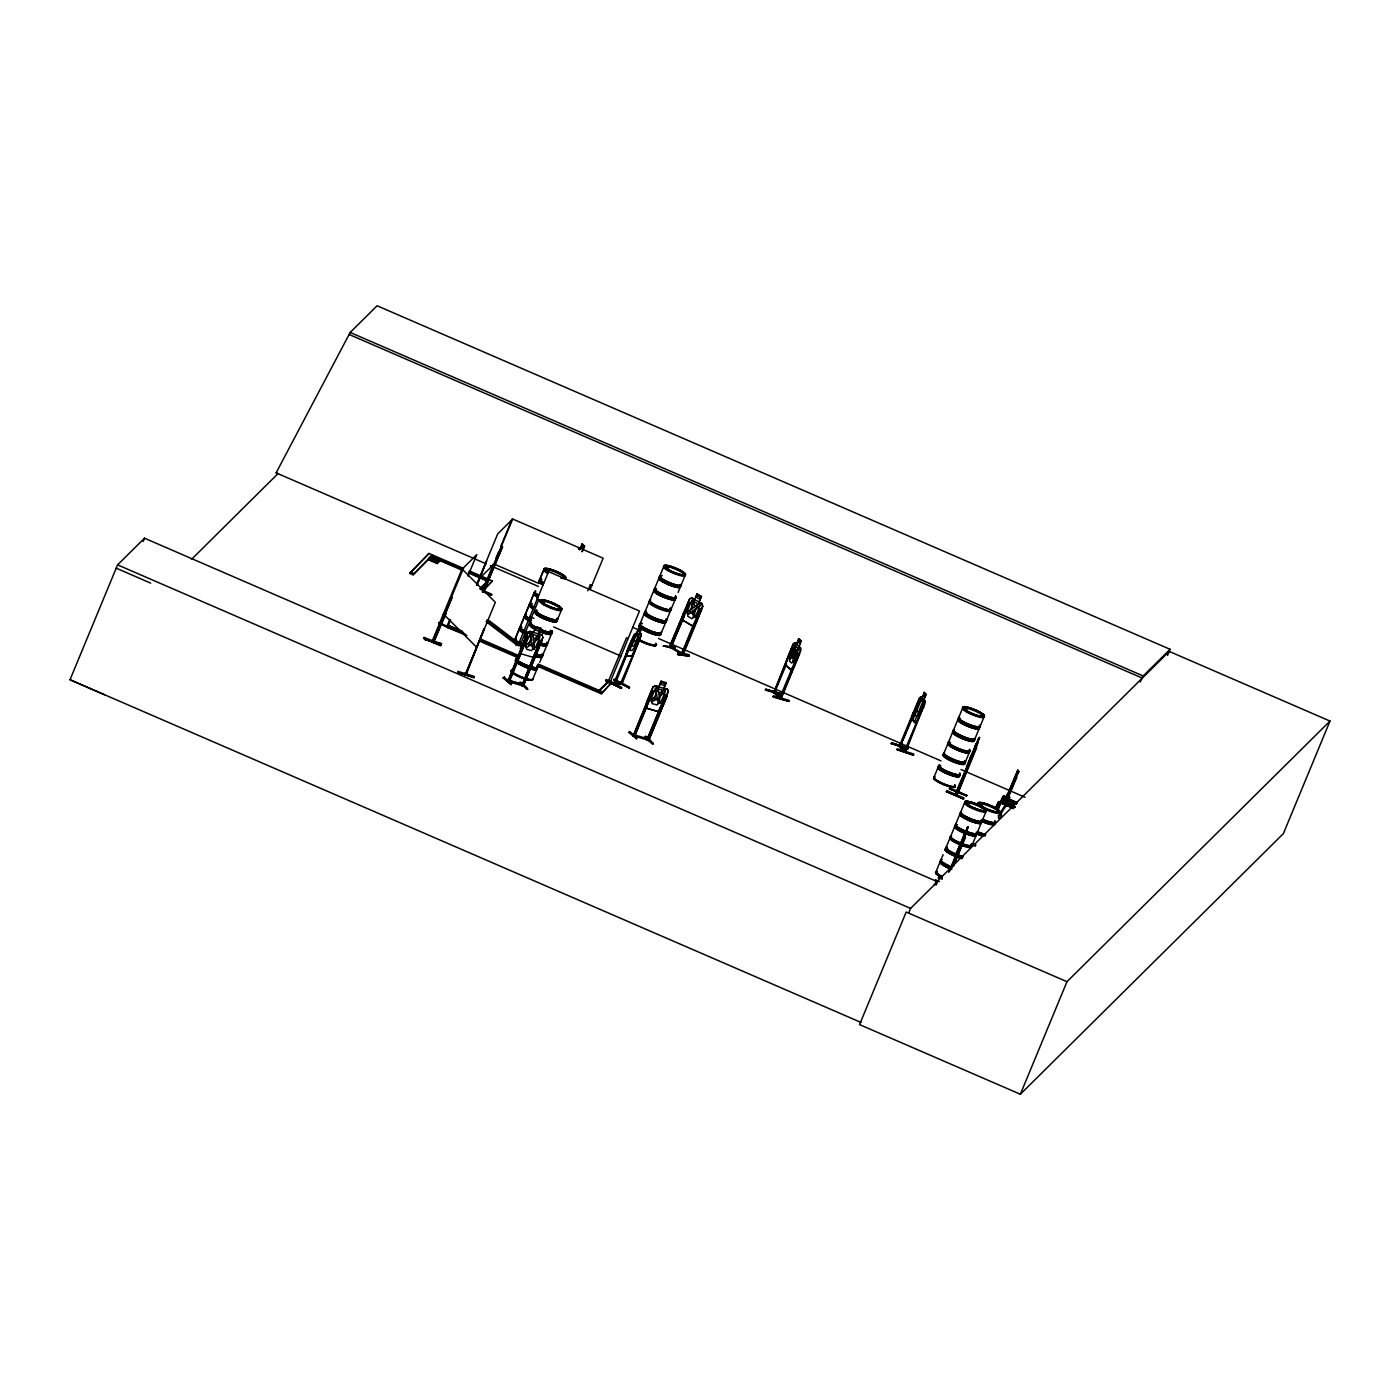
<?xml version="1.0" encoding="UTF-8"?>
<svg xmlns="http://www.w3.org/2000/svg" width="1400" height="1400" viewBox="0 0 1400 1400"><rect width="100%" height="100%" fill="white"/><g stroke="black" fill="none" stroke-linecap="round" stroke-linejoin="round"><path stroke-width="1.5" d="M519.925 682.57L519.715 682.762C526.26 683.812 532.63 696.92 520.188 681.87M527.31 688.345L527.695 689.29M645.435 737.065C645.925 732.655 662.322 754.933 645.173 737.117L645.558 736.173M646.065 737.275L645.173 737.117M652.767 742.7L653.17 743.785L645.383 736.907M923.667 699.773L925.085 701.155L924.928 703.798L915.845 723.52L911.365 718.883L913.08 712.775M1002.855 797.475L1004.167 795.778L1002.137 800.695M1003.45 797.528L1003.363 796.04L1001.735 801.133M1005.515 798.42L1007.3 794.447L1006.46 795.532M1018.762 771.505L1007.37 798.665L1008.403 797.597M678.16 654.692L689.115 655.988L688.73 654.657L677.793 653.363L678.142 654.745L689.115 655.988M521.483 647.657A11.602 2.275 22.5 0 0 521.22 649.442A11.62 2.275 22.5 0 1 521.465 647.657L520.8 653.747L521.22 647.657L527.38 632.782L530.093 631.435L542.045 634.883L542.938 637.403L523.39 686.105M646.24 708.102L646.678 702.012L652.837 687.137L655.48 685.702L658.892 686.753L661.115 681.153L666.347 682.727L663.968 688.205L667.503 689.22L668.202 691.775L662.253 706.597L658.367 711.655L646.24 708.102L658.367 711.655M956.462 793.555C950.81 797.055 962.465 788.707 955.553 793.625M696.447 621.285L692.668 626.028L682.378 620.025L683.305 613.725L682.5 620.043L692.79 626.028L696.57 621.407M547.452 570.378L545.37 569.957L546.053 570.92M542.885 602.7L541.258 601.405M542.553 601.808L541.992 601.405M548.012 571.113L544.827 570.238L545.825 570.798M548.117 571.253L546.577 571.148M542.815 602.56L544.372 602.98L543.358 602.35M543.077 602.648L543.97 602.508M542.273 601.212L544.11 602.21L543.06 601.983M544.46 644.525L545.808 645.347L544.495 644.858M562.695 578.06L563.29 577.727M558.827 608.965L559.702 609.28M560.455 609.683L558.758 609.035M667.345 568.47C659.767 564.655 671.843 569.153 666.242 566.86M664.808 567.28L665.928 566.738M682.762 574.508L683.462 575.242M963.62 708.645L966.613 709.38M965.51 709.485L963.812 708.418M964.425 709.1L966.665 709.205L965.387 708.4M964.705 708.242L965.405 708.435M982.38 716.345L981.155 716.205L982.835 716.153M966.928 803.442C962.938 802.392 970.865 804.055 967.645 804.178M968.695 803.67L967.417 802.918M968.922 804.178L967.382 804.09M981.785 804.843L978.95 804.3L981.243 805.298M980.945 804.65L979.703 803.88L981.592 804.457M980.717 805.227L981.453 804.808M982.275 805.648L981.172 804.685M983.325 810.565L984.2 811.317M997.273 812.367L998.288 812.648L996.73 811.633M1008.438 795.48L1008.087 796.233M773.15 696.692L788.742 701.155L772.992 696.71L773.378 695.782L789.005 700.315L789.023 701.4M973.788 751.572L976.99 744.625L974.137 750.488L975.748 745.867M977.165 743.067L955.535 795.41L974.015 750.312M613.97 679.945L629.247 687.96L613.812 680.067L614.215 679.14L629.65 687.085L629.247 687.96M457.782 672.298L474.127 677.635L457.66 672.332L458.045 671.387L474.198 676.428L473.778 677.303M474.145 677.6L458.028 672.525M913.605 755.142L913.658 753.988L897.278 748.773L896.892 749.7L913.587 755.212L897.033 749.508M620.48 683.918L613.41 684.25L633.535 635.968C638.015 628.46 626.675 648.883 627.322 650.773L625.712 656.128L632.012 655.742M627.253 650.65L625.923 656.233L631.995 655.935L640.938 635.512M1007.3 794.447C1004.868 797.003 1012.69 796.215 1008.28 799.505C1004.535 795.742 1005.428 799.47 1005.882 797.212M1008.158 797.528L1016.837 777.21M1002.803 797.44L1003.45 796.093M1003.958 796.653L1003.642 797.545L1004.167 795.778M1005.41 798.525L1005.882 797.317L1005.48 798.315M1006.81 794.727L1006.74 795.707M1005.217 798.122C1005.113 796.985 1004.36 797.58 1003.87 797.212M1007.37 795.025L1006.775 795.673M977.498 744.1L977.9 742.227L975.695 744.52M966.07 833.332L966.648 831.548L966.245 833.42M1004.413 801.675L1017.958 769.843L1004.78 801.815M1006.005 797.93L1007.02 794.325M970.795 756.56L969.413 760.532L972.58 754.793M959.542 845.863L958.178 849.852L968.31 826.63L966.105 832.457L966.84 831.617M966.77 795.218L949.725 787.832L949.34 788.76L966.56 795.9L949.34 788.76M938.175 877.905L942.27 878.78M938.472 877.205L942.252 878.85M966.017 831.495L966.105 831.303A11.602 2.275 22.5 0 0 976.308 832.142A11.62 2.275 22.5 0 1 965.895 831.337A11.62 2.275 22.5 0 1 956.428 824.128A11.602 2.275 22.5 0 0 965.895 831.337M439.023 622.492L455.892 630.49L438.637 623.385L439.023 622.44M491.61 595.07L483.752 591.832M963.025 839.387L962.745 839.37M974.61 746.62L975.94 744.433L966.49 766.692L968.887 764.47L971.215 758.765L968.835 764.645M955.238 856.012C962.273 841.12 950.355 862.942 957.653 853.79M1007.825 798.227L1013.46 783.79M104.457 694.733L70 679.753L117.582 564.865L144.515 538.195L937.51 881.72L936.145 885.01L934.273 884.205M143.15 541.468L144.515 538.195M486.308 563.885L276.115 472.867L350.175 332.447L377.09 305.76L1170.085 649.303L1167.565 655.392M413.017 574.805L432.285 554.89L431.707 556.29L413.017 574.805L409.71 573.37L428.977 553.455L463.627 568.452M428.977 553.455L409.71 573.37M437.273 563.43L428.067 559.738L428.453 558.793L437.658 562.485L434.49 560.595L434.105 561.54L437.273 563.43L437.658 562.485M432.25 560.718L429.012 558.793L429.398 557.847L432.635 559.773L432.25 560.718L428.067 559.738M429.012 558.793L429.608 557.637L438.602 561.558L437.99 562.712L434.105 561.54M440.037 560.7L429.87 557.935L430.273 556.99L439.477 560.683L436.31 558.793L435.925 559.738L438.882 561.837L434.91 559.457L435.47 558.267L440.422 559.755L439.81 560.91L435.925 559.738M430.832 556.99L431.217 556.045L434.455 557.97L434.07 558.915L431.043 556.78M433.09 561.26L433.65 560.07M437.062 563.64L437.447 562.695M438.882 561.837L439.477 560.683M439.81 560.91L440.422 559.755M423.64 638.26L424.025 637.315L441.088 644.683L440.545 645.767L423.5 638.365L440.773 645.4M425.023 639.695L425.408 638.75L441.543 643.72L441.14 644.648L424.69 639.31L441.49 643.702M432.81 642.093L431.743 641.673L433.44 640.115M431.9 641.778L461.877 569.398L476.823 554.593L467.898 576.117M451.377 596.767L432.793 641.812M433.422 642.32L434.14 642.915L432.775 642.163L462.84 569.782L495.355 602.298L465.43 674.73L483.21 631.242M433.493 642.758L452.077 597.31L433.335 642.688L446.11 613.637M450.573 619.657L447.265 627.532L447.562 625.293M466.935 635.6L446.547 627.183L449.977 619.413M446.46 627.113L447.527 625.327L462.052 631.05M447.16 627.497L450.327 619.92M476.56 584.92L497.7 533.907L512.645 519.102L482.387 591.762L483.963 590.048M476.805 584.675L486.605 561.015L477.155 585.183M493.657 563.815L482.948 589.54L484.75 590.188L482.86 589.365M496.02 557.988L498.558 551.985M502.548 546.735L483.595 591.798L502.548 546.735L500.92 546.157L512.242 518.805L603.137 558.197L590.17 589.505M482.983 592.008L501.655 546.962M483.227 592.025L501.9 546.718M469.508 571.008L492.415 580.93L483.77 590.363M483.28 591.692L491.523 595.245L491.907 594.317L480.532 589.4M465.377 674.66L484.015 629.265L466.06 674.905L465.377 674.293M515.148 638.925L519.278 628.968L515.288 638.663M524.423 616.543L520.135 626.885L524.44 616.543M526.102 614.163A11.62 2.275 22.5 0 0 531.475 619.553A11.602 2.275 22.5 0 1 525.298 614.46L529.41 604.485M529.812 603.523L533.942 593.565A11.602 2.275 22.5 0 0 537.758 597.363A11.62 2.275 22.5 0 1 533.942 593.565L529.952 603.26M544.075 569.082L539.945 579.058L543.847 569.712M525.298 614.46L529.183 605.115M599.043 690.392L608.387 681.135L610.278 681.923L639.485 611.03L548.59 571.655L518.245 644.683L515.392 643.947L515.988 642.548L486.675 620.218M519.733 642.582L516.093 644.997L517.02 645.12M503.108 677.915L504.367 677.233L503.108 677.915L511.105 684.582L511.49 683.637L504.227 677.267M517.038 645.4L519.977 641.673M520.712 643.16L519.488 642.442C518.367 641.952 517.317 650.142 520.975 643.09M520.24 644.858L538.808 599.673L537.163 599.095L538.808 599.673M527.468 632.852L508.077 681.642L508.427 679.892M507.675 681.485L526.242 636.282A11.568 2.275 22.5 0 1 527.712 636.3A11.568 2.275 22.5 0 0 526.26 636.212M509.18 681.765L509.442 679.962L509.127 681.923M509.32 682.01L527.66 636.702L508.778 681.608M503.808 677.985L511.105 684.582L511.49 683.637M535.657 626.798L540.89 628.372L535.657 626.798L533.54 632.642L530.11 633.657L525.822 644L526.575 649.197L531.387 650.597L535.798 646.923L540.085 636.58L538.265 633.99L540.575 628.442M538.352 634.06L540.82 628.303M520.59 683.025L527.712 689.43M522.742 684.093C519.383 687.715 525.665 681.048 523.163 685.86M521.885 685.685L540.225 640.378L541.887 641.025L523.145 686.053L507.588 681.31M521.815 685.615L540.225 640.378M536.637 652.173L542.938 637.403M584.447 546.175L581.997 543.883L579.705 549.675L578.41 548.538M581.98 551.653L584.43 546L582.173 543.918M582.312 551.6L584.605 546.053M532.648 679.543L536.742 669.567M539.77 662.322L541.887 657.142M546.91 645.102L542.78 655.077A11.777 2.31 22.5 0 1 535.71 655.043M547.312 644.14L551.407 634.165M557.445 619.675L561.575 609.7A11.638 2.275 22.5 0 0 547.137 601.282A11.638 2.275 22.5 0 0 544.093 604.293A11.638 2.275 22.5 0 0 561.593 609.7M587.825 590.8L590.363 584.78L591.903 585.445L590.363 584.78M605.622 680.505L606.428 679.577L621.845 687.452L621.46 688.398L605.622 680.505L621.11 688.293M537.075 666.015A11.62 2.275 22.5 0 1 532.087 667.065A11.602 2.275 22.5 0 1 518.262 660.87A11.62 2.275 22.5 0 0 532.087 667.065A11.602 2.275 22.5 0 0 537.058 666.015L601.23 693.77L611.695 682.57L608.475 681.012L607.74 682.798L626.517 637.805L628.058 638.47M607.793 682.657L608.597 681.222M609.35 683.305L610.102 681.852M609.245 685.352L611.905 682.36L601.23 693.77M613.567 684.267L615.02 682.622M614.933 684.617L632.905 639.258L614.023 684.582L615.615 682.972L613.48 684.215M640.028 623.805L644.315 613.462A11.62 2.275 22.5 0 0 654.587 620.392A11.62 2.275 22.5 0 0 665.665 622.072A11.602 2.275 22.5 0 1 654.587 620.375A11.602 2.275 22.5 0 1 644.332 613.462M645.19 611.38L649.303 601.405M649.705 600.442L653.835 590.485M654.692 588.403L658.98 578.06M659.855 575.977L663.968 566.003M641.428 628.25L635.372 645.907L632.24 650.405L629.843 650.51L634.655 635.81L638.995 628.18L641.585 628.058L639.293 633.867M636.895 633.99L639.188 628.442M621.863 684.197L639.835 638.872L620.392 683.918L621.95 682.238L621.793 684.25L614.267 684.617M661.273 632.992L665.543 622.668M666.435 620.585L670.565 610.628M670.968 609.665L675.062 599.673M678.09 592.428L680.207 587.265M681.1 585.183L685.23 575.207M663.303 646.082L674.992 647.815L675.343 646.852L663.303 646.082L674.992 647.815M633.85 734.038L632.87 735.613L648.847 740.46M684.023 616.648L670.582 647.903L669.497 647.29L689.587 598.885L691.67 597.712L694.785 599.462L697.077 593.933L694.733 599.725L691.775 600.285L687.488 610.628L687.855 616.332L691.95 618.712L695.975 615.562L700.245 605.22L698.827 602.105L701.47 596.488L699.055 602L701.995 603.663L702.747 606.532L682.465 654.815M653.065 687.33L633.133 735.822L634.865 736.365L634.9 734.317M669.305 647.15L689.692 599.043M633.535 735.997L633.798 734.195M671.825 646.345L669.988 645.523L671.16 646.205L670.425 647.832L671.65 646.258M670.81 648.008L689.692 602.945L688.117 602.21L689.325 602.91M634.69 736.295L653.117 691.058L634.462 736.067L635.39 734.65L633.815 734.003M636.562 738.92L636.947 737.992L629.825 731.57L628.582 732.218L636.387 738.745M658.98 686.997L661.115 681.153M663.81 688.398L666.015 682.798M669.795 647.22L683.077 654.955L701.575 609.875L699.983 609.122L681.363 654.202L682.517 654.867M694.697 622.878L681.975 654.273M648.883 738.413L648.69 740.39L646.87 739.69L665.683 694.733L667.345 695.363L648.69 740.39L667.345 695.363M665.683 694.733L647.115 739.918L647.798 738.08L649.285 738.57M682.29 654.745L683.025 653.117L681.923 652.488M696.325 621.267L702.45 606.497M668.115 691.705L662.008 706.457L658.245 711.358M780.798 694.242L765.625 689.938M765.572 690.218L765.957 689.273M787.202 658.997L793.31 644.245M791.56 649.548L773.867 692.685M773.92 693.105L791.822 647.43M774.428 693.192L786.555 663.827M796.512 644.508L798.805 638.715L796.355 644.455L794.36 645.242L790.09 655.585L789.46 661.08L791.735 663.075L794.798 659.697L800.923 640.92M798.63 638.663L801.238 640.85L798.788 646.503L800.52 647.762L800.572 650.475L794.413 665.35L791.14 669.847L785.715 664.983M779.765 698.267L780.413 696.587M798.157 655.305L780.36 698.793M773.168 692.44L780.99 698.968L799.628 653.94L798.42 653.205L779.642 698.145L780.517 698.88L800.572 650.475M780.517 698.88L780.378 696.517L781.235 696.85M781.13 699.038L781.025 696.71M891.38 743.785L891.765 742.84L908.145 748.072L907.743 749L891.433 743.505M912.695 720.3L924.368 692.423C922.81 699.317 922.127 695.887 919.257 698.058L899.22 746.375L904.803 752.22L925.085 701.155M920.762 696.832L911.365 718.883M913.692 713.282L899.885 746.97L918.488 701.89M915.303 709.363L917.735 703.483M899.833 746.9L911.75 719.688M914.41 722.12L925.873 694.418L924.175 692.615M923.755 700.017L926.188 694.365L924.175 692.352M904.663 752.115C907.042 751.03 905.118 748.597 904.208 751.66L923.458 706.79L905.433 752.413M933.94 777.35L938.07 767.375M944.09 752.885A11.602 2.275 22.5 0 0 955.762 760.34A11.602 2.275 22.5 0 0 964.757 760.585A11.62 2.275 22.5 0 1 955.762 760.34A11.62 2.275 22.5 0 1 944.072 752.867L948.203 742.91A11.638 2.275 22.5 0 0 958.493 749.805A11.638 2.275 22.5 0 0 969.587 751.485M948.605 741.947L952.735 731.972M953.592 729.89L957.88 719.548A11.602 2.275 22.5 0 0 969.57 727.02A11.602 2.275 22.5 0 0 978.565 727.265M958.755 717.483L962.868 707.49M965.335 762.09L969.465 752.115M974.837 739.095L979.108 728.753M980 726.67L984.13 716.712A11.638 2.275 22.5 0 0 969.71 708.242A11.638 2.275 22.5 0 0 966.665 711.253A11.638 2.275 22.5 0 0 984.165 716.678A11.638 2.275 22.5 0 0 969.692 708.295A11.638 2.275 22.5 0 0 966.648 711.305A11.638 2.275 22.5 0 0 984.148 716.712M954.748 795.113L979.562 737.31L977.34 743.137L977.988 742.508M958.755 791.28L957.81 790.86L957.32 792.312M971.967 756.928L977.358 743.925L958.02 792.925L958.23 790.685M957.933 792.89L976.762 747.6M908.915 912.433L910.578 908.408L937.51 881.72M963.602 798.805L963.97 797.983L946.908 790.615L946.382 791.7L963.585 798.858L946.435 791.577M966.368 796.145L966.77 795.218M935.953 871.867L940.083 861.892M940.94 859.81L943.11 854.665M946.12 847.403L950.215 837.428M950.618 836.465L954.748 826.49M955.605 824.407L959.892 814.082M960.785 812A11.602 2.275 22.5 0 0 972.44 819.455A11.602 2.275 22.5 0 0 981.453 819.718A11.62 2.275 22.5 0 1 972.44 819.472A11.62 2.275 22.5 0 1 960.75 812L964.88 802.025M935.288 880.863L935.672 879.918M957.39 850.903L964.688 833.753L963.375 835.992M948.658 872.392L965.055 833.227M965.248 833.315L967.4 827.54L964.635 833.91M949.812 870.94L965.142 834.225L960.015 845.407L960.873 844.567M951.703 868.227L966.123 833.227L952.77 866.023M953.102 866.53L965.265 837.165M953.365 866.267L965.528 836.92M971.88 845.67L975.993 835.695M976.85 833.613L981.137 823.27M982.012 821.205L986.142 811.23A11.638 2.275 22.5 0 0 971.705 802.812A11.638 2.275 22.5 0 0 968.678 805.822A11.638 2.275 22.5 0 0 986.16 811.247M1003.153 797.685L1000.248 802.847L1013.757 808.622M1001.717 800.52L1003.765 795.602M997.325 810.635L1002.365 797.72L998.113 808.15L1001.962 799.102L1006.635 801.028L1005.322 804.072L1007.842 799.697M1008.053 799.977L1008.928 797.947L1005.795 796.6M1008.928 799.015L1009.733 797.055M1140.265 681.923L1143.17 675.972L1170.085 649.303M1066.975 981.697L906.185 912.047L859.565 1024.59L1020.355 1094.24L1066.975 981.697L1330 721.07L1169.21 651.403L935.83 882.665M1330 721.07L1283.38 833.613L1020.355 1094.24M997.692 810.775L1002.855 797.808L1016.575 803.635L1006.757 799.68M995.347 808.08L998.69 801.447L995.803 809.113M995.697 808.238L999.04 801.605L996.17 809.27M946.575 791.42L963.428 799.05M935.62 880.023L939.47 881.562M973.403 751.975L970.078 759.202L975.712 745.867M634.9 650.3L631.995 655.935M1000.755 802.06L1000.23 802.865L1000.877 801.762L1012.27 807.31M915.67 723.468L918.54 718.532M891.695 742.892L908.092 748.055M794.343 665.245L791.122 670.075L785.4 665.07L787.115 658.962M1019.007 771.61L1017.695 773.692M781.165 694.488L765.153 689.85M532.91 657.3L536.707 652.19L532.91 657.3L520.712 653.678M1001.84 799.12L1006.635 801.028M1002.067 800.135L1000.632 802.043L1012.322 807.065M1005.655 803.372L1006.775 802.165L1003.642 800.817M438.637 623.385L465.483 634.183M434.35 640.798L432.828 639.887M516.093 644.997L518.91 642.093M516.863 645.19L520.117 641.637M518.438 643.947L520.327 644.77M191.66 559.212L278.005 473.637L276.15 472.832M438.602 561.558L434.49 560.595M437.99 562.712L429.223 558.582M443.223 614.425L446.215 611.468M479.045 578.935L493.99 564.113M479.762 588.753L489.09 579.495M480.515 588.84L488.512 580.895M463.505 632.45L448.017 624.977M492.415 580.93L483.052 590.048M599.795 690.48L607.793 682.535M978.373 739.148L979.632 737.608M975.87 744.608L978.635 738.22M976.395 744.905L971.25 756.105L972.108 755.247M966.595 766.5L968.695 764.4M967.347 827.697L968.31 826.63L967.54 827.767M964.442 833.84L966.648 831.548M955.43 856.1L959.98 848.085M796.337 644.21L794.675 642.758L793.082 644.053L773.692 692.947M793.135 644.192L794.85 642.81M527.52 632.905L530.023 631.365L533.365 632.345M921.865 698.145L920.185 699.02L915.915 709.363L914.988 714.753L916.703 716.572L919.45 713.125L923.738 702.782L923.58 699.965M614.25 682.622L621.425 683.025L614.827 683.095M622.387 682.553L621.005 682.22L621.163 683.83M564.183 578.2L563.605 577.622M541.38 601.37L542.447 602.525M682.483 574.472L683.41 574.735M544.512 644.735L545.633 645.12L544.477 644.98M964.303 708.995L966.42 709.608M981.155 716.153L982.467 716.642M966.578 802.76L967.417 802.97M968.52 804.108L966.7 803.197M978.967 804.212L980.578 804.44M984.445 810.372C983.692 810.39 984.865 811.335 983.955 811.23M983.78 810.653L984.847 811.282M997.64 811.44L997.99 811.615M997.57 812.175L996.835 812.14M997.062 812.122L998.148 811.773M658.91 686.928L655.567 688.012L651.28 698.355L652.032 703.535L656.845 704.952L661.255 701.278L665.543 690.935L663.722 688.327M447.457 625.31L447.842 625.87M632.905 639.258L633.447 639.52M640.36 639.135L639.117 638.907M639.012 628.355L641.585 628.337M639.065 629.265L640.605 629.195L639.852 631.032L638.295 631.12M634.988 633.99L641.218 633.587L641.235 635.53L621.18 684.233M465.903 672.928L466.287 672.753M899.903 744.73L901.233 745.483L899.99 744.765M904.243 751.625L905.45 752.395L905.433 750.102M667.66 568.295L666.942 567.543M682.762 574.928L683.515 575.383M541.205 601.492L542.343 601.913M963.76 708.505L964.67 708.593M968.083 804.282L967.855 803.548M773.71 690.725L775.197 691.617L773.85 690.847M508.76 679.997L510.09 680.365M701.89 603.663L691.67 597.94M702.747 606.532L701.75 603.803M701.575 609.875L699.983 609.122M682.097 652.575L681.678 654.133M681.678 652.89L671.3 646.835M688.8 654.727L677.793 653.363M677.407 654.308L689.08 655.865M666.977 568.225L668.028 568.488L667.45 567.42M563.57 578.322L563.15 578.288M541.433 601.51L542.605 602M542.553 602.315L543.707 602.595M560.245 609.087L560.017 608.895M559.58 609.665L558.933 609.472M519.995 644.77L518.525 644.122M515.988 642.548L518.84 643.265L487.812 619.622M683.288 574.262L683.673 574.403M545.51 570.15L547.12 571.218M965.773 709.485L964.583 709.345M980.245 804.58L979.142 804.16M800.52 647.762L800.468 650.475M780.727 697.13L774.41 691.933M773.43 696.972L789.023 701.505M538.597 633.92L542.115 634.952M526.242 636.282L527.905 636.93M655.462 685.913L667.415 689.465M653.363 691.267L651.683 690.637L633.483 735.962M521.903 684.18L509.653 680.593L522.148 684.407M647.605 738.745L635.355 735.175M430.5 556.78L434.455 557.97M436.31 558.793L440.195 559.983M428.68 558.582L432.635 559.773M484.575 629.825L483.455 629.09M465.465 672.508L466.76 673.242L465.238 672.875M956.025 793.73L955.325 793.398M955.447 795.392L958.178 792.645M923.947 707.315L922.88 706.615M891.082 743.452L907.743 749M665.788 567.175L667.012 567.63M666.995 568.137L665.805 567.648M545.895 570.255L546.332 570.413M546.648 571.288L545.423 570.727M967.523 804.02L965.93 803.477M780.238 698.303L781.13 699.003M1009.627 799.312L1017.345 802.637M1009.453 799.505L1017.222 803.005L1009.365 799.733M1007.02 799.26L1016.925 803.337M1006.6 799.96L1016.365 804.003M1005.743 802.253L1013.46 805.577M1005.498 802.532L1015.262 806.733M1005.34 802.883L1015.017 807.188L1000.965 801.343M1003.188 802.515L1014.773 807.468M1002.803 802.585L1012.445 806.75M1000.405 802.673L1012.06 807.538M350.175 332.447L1143.17 675.972M349.3 334.547L1142.295 678.09M493.605 563.832L539.053 583.52M490.315 565.617L538.387 586.442M632.52 627.218L638.523 629.825M658.56 638.505L940.958 760.847M960.977 769.51L1025.08 797.282M431.743 555.415L463.085 568.995M468.965 571.55L488.548 580.038M441.507 560.525L463.05 569.87M470.89 573.265L486.552 580.055M431.165 556.832L462.508 570.413M468.387 572.95L487.97 581.438M529.952 616.665L533.89 618.38M553.665 626.938L620.847 656.04M410.287 571.97L413.595 573.405M611.94 682.517L611.468 681.31M480.095 638.855L518.175 655.358M538.212 664.038L602.35 691.827L601.773 693.227L537.635 665.455M479.552 639.398L519.628 656.775M537.67 664.58L601.808 692.37M479.5 640.273L517.597 656.758M478.957 640.815L517.038 657.3M117.582 564.865L910.578 908.408M70 679.753L860.983 1022.42M116.235 568.155L150.675 583.135M903.315 750.207L900.55 747.128M546.648 570.71L548.048 571.34M542.885 602.122L543.778 602.385M605.692 680.418L621.46 688.398M638.855 640.64L631.137 641.043M964.845 709.327L963.917 708.942M981.033 804.913L981.977 805.245M980.192 805L979.265 804.615M696.955 593.915L701.47 596.488M697.025 594.178L701.242 596.575M683.602 653.222L681.887 652.418L681.345 654.168M431.428 555.835L435.47 558.267M432.39 557.585L435.085 559.195M497.56 628.915L506.188 635.477M514.798 642.058L518.245 644.683M486.097 621.617L515.392 643.947M798.648 638.925L801.08 640.955M794.675 642.758L800.415 647.92M578.585 548.59L579.88 549.727M668.325 691.688L667.503 689.22M655.48 685.702L652.837 687.137M519.715 682.762L526.837 689.168M503.965 677.898L511.105 684.303M444.203 614.793L476.7 647.308M920.587 696.78L924.98 701.312M921.113 700L922.828 701.803M916.825 710.325L918.54 712.145M911.488 718.742L915.845 723.52M904.803 749.997L900.375 745.798M900.953 745.972L903.805 749.035M968.485 803.53L968.958 804.405M543.918 602L544.39 602.875M641.06 633.5L641.113 635.6M670.46 607.88A11.55 2.258 22.5 0 1 660.1 607.093A11.55 2.258 22.5 0 1 650.685 599.918M675.622 598.413A11.777 2.31 22.5 0 1 661.587 595.49A11.777 2.31 22.5 0 1 656.303 589.435M675.238 596.89A11.777 2.31 22.5 0 1 663.25 595.472A11.777 2.31 22.5 0 1 656.582 588.805M675.378 596.12A11.602 2.275 22.5 0 1 664.983 595.315A11.62 2.275 22.5 0 1 655.515 588.105M655.532 588.105A11.602 2.275 22.5 0 0 664.983 595.315A11.62 2.275 22.5 0 0 675.413 596.12M680.12 585.113A11.777 2.31 22.5 0 1 669.55 584.29A11.777 2.31 22.5 0 1 659.96 576.975M680.383 584.465A11.777 2.31 22.5 0 1 669.812 583.66A11.777 2.31 22.5 0 1 660.222 576.327M670.197 608.72A11.638 2.275 22.5 0 1 659.75 607.915A11.638 2.275 22.5 0 1 650.265 600.688A11.568 2.275 22.5 0 0 659.803 607.793A11.568 2.275 22.5 0 0 670.197 608.597M670.425 608.178A11.638 2.275 22.5 0 1 659.977 607.372A11.638 2.275 22.5 0 1 650.492 600.145M659.855 633.605A11.602 2.275 22.5 0 1 649.442 632.8A11.62 2.275 22.5 0 1 639.975 625.59A11.602 2.275 22.5 0 0 649.442 632.8A11.62 2.275 22.5 0 0 659.872 633.605M665.455 620.515A11.777 2.31 22.5 0 1 656.32 620.253A11.777 2.31 22.5 0 1 644.455 612.675M645.295 612.378A11.777 2.31 22.5 0 1 646.8 612.43M660.572 632.293A11.777 2.31 22.5 0 1 650.003 631.47A11.777 2.31 22.5 0 1 640.413 624.155M660.31 632.923A11.777 2.31 22.5 0 1 649.74 632.117A11.777 2.31 22.5 0 1 640.15 624.803M665.718 619.867A11.777 2.31 22.5 0 1 655.148 619.062A11.777 2.31 22.5 0 1 645.558 611.747M669.69 609.735A11.55 2.258 22.5 0 1 659.33 608.93A11.55 2.258 22.5 0 1 649.915 601.755M670.04 609.122A11.638 2.275 22.5 0 1 659.593 608.317A11.638 2.275 22.5 0 1 650.108 601.09M655.812 643.317A11.568 2.275 22.5 0 1 652.032 644.665A11.568 2.275 22.5 0 1 638.96 639.415M655.585 644.017A11.638 2.275 22.5 0 1 651.77 645.383A11.638 2.275 22.5 0 1 638.645 640.097A11.568 2.275 22.5 0 0 650.545 645.05A11.568 2.275 22.5 0 0 656.163 644.875M655.76 643.615A11.638 2.275 22.5 0 1 651.945 644.962A11.638 2.275 22.5 0 1 638.82 639.678M971.425 843.92A11.602 2.275 22.5 0 1 962.413 843.657M959.613 842.538A11.602 2.275 22.5 0 1 951.562 835.923M976.815 833.805A11.777 2.31 22.5 0 1 962.78 830.865A11.777 2.31 22.5 0 1 957.495 824.827M975.905 833.543A11.777 2.31 22.5 0 1 965.335 832.738A11.777 2.31 22.5 0 1 955.727 825.423M981.05 821.117A11.777 2.31 22.5 0 1 970.48 820.312A11.777 2.31 22.5 0 1 960.873 812.997M981.312 820.488A11.777 2.31 22.5 0 1 970.743 819.665A11.777 2.31 22.5 0 1 961.135 812.35M971.163 844.637A11.638 2.275 22.5 0 1 960.715 843.832A11.638 2.275 22.5 0 1 951.195 836.71M951.23 836.605A11.638 2.275 22.5 0 0 960.715 843.832A11.638 2.275 22.5 0 0 971.127 844.742A11.568 2.275 22.5 0 1 960.68 843.903A11.568 2.275 22.5 0 1 951.248 836.727M971.145 844.602A11.602 2.275 22.5 0 1 960.733 843.798A11.602 2.275 22.5 0 1 951.283 836.605M971.337 844.218A11.638 2.275 22.5 0 1 960.89 843.413A11.638 2.275 22.5 0 1 951.405 836.185M962.517 857.903A11.777 2.31 22.5 0 1 948.185 851.918A11.777 2.31 22.5 0 1 947.712 848.435M946.908 847.105A11.62 2.275 22.5 0 0 949.882 851.2A11.62 2.275 22.5 0 0 963.007 856.485A11.602 2.275 22.5 0 1 949.9 851.2A11.602 2.275 22.5 0 1 946.925 847.122M949.498 866.898A11.777 2.31 22.5 0 1 941.325 860.178M949.235 867.545A11.777 2.31 22.5 0 1 941.062 860.825M962.797 857.273A11.777 2.31 22.5 0 1 949.498 851.918A11.777 2.31 22.5 0 1 946.47 847.753M970.655 845.758A11.602 2.275 22.5 0 1 961.66 845.512M958.86 844.375A11.602 2.275 22.5 0 1 950.792 837.76M970.953 845.163A11.638 2.275 22.5 0 1 960.505 844.358A11.638 2.275 22.5 0 1 951.02 837.13M936.6 872.043A11.602 2.275 22.5 0 0 941.955 877.415A11.62 2.275 22.5 0 1 936.6 871.972A11.602 2.275 22.5 0 0 941.972 877.363A11.62 2.275 22.5 0 1 936.583 872.043M978.53 805.262A11.602 2.275 22.5 0 1 989.398 806.26A11.602 2.275 22.5 0 1 997.955 813.295A11.602 2.275 22.5 0 1 979.86 806.347M983.115 834.733A11.777 2.31 22.5 0 1 977.498 832.633M995.015 823.148A11.777 2.31 22.5 0 1 982.38 820.855M985.373 836.062A11.777 2.31 22.5 0 1 977.235 833.28M994.63 821.625A11.777 2.31 22.5 0 1 982.642 820.207M975.642 845.075A11.638 2.275 22.5 0 1 972.825 843.955M975.24 846.038A11.638 2.275 22.5 0 1 972.422 844.9M1014.667 804.492A15.662 5.758 -63 0 0 1008.84 801.85A15.662 5.758 -63 0 0 999.408 815.185L998.322 815.255L998.637 818.44L1001.665 815.045L1000.58 815.115A13.072 4.795 -63 0 1 1008.472 803.985A13.072 4.795 -63 0 1 1013.32 806.19M548.082 572.425A11.602 2.275 22.5 0 1 547.207 568.47A11.602 2.275 22.5 0 1 563.062 574.858A11.638 2.275 22.5 0 1 561.173 577.762A11.602 2.275 22.5 0 0 563.062 574.858A11.638 2.275 22.5 0 0 547.155 568.505A11.638 2.275 22.5 0 0 548.03 572.477M547.663 573.492A11.568 2.275 22.5 0 1 550.673 570.5A11.568 2.275 22.5 0 1 565.058 578.865M547.89 572.845A11.638 2.275 22.5 0 1 547.015 568.872A11.638 2.275 22.5 0 1 562.923 575.278A11.638 2.275 22.5 0 1 561.015 578.13M533.452 607.775A11.568 2.275 22.5 0 1 531.965 603.733A11.62 2.275 22.5 0 0 533.4 607.827A11.62 2.275 22.5 0 1 531.878 603.837M533.767 607.04A11.568 2.275 22.5 0 1 530.793 602.962M543.095 584.202A11.777 2.31 22.5 0 1 541.572 580.09M543.358 583.572A11.777 2.31 22.5 0 1 541.835 579.46M538.212 595.98A11.777 2.31 22.5 0 1 535.185 591.832M537.95 596.628A11.777 2.31 22.5 0 1 534.923 592.48M533.593 607.337A11.638 2.275 22.5 0 1 530.6 603.225M521.483 643.738A11.55 2.258 22.5 0 1 516.128 638.4M525.962 632.695A11.777 2.31 22.5 0 1 522.025 627.288M525.7 633.325A11.777 2.31 22.5 0 1 520.258 627.883M520.975 626.605A11.602 2.275 22.5 0 0 529.025 633.22A11.62 2.275 22.5 0 1 520.957 626.587M530.845 620.918A11.777 2.31 22.5 0 1 525.403 615.457M531.108 620.27A11.777 2.31 22.5 0 1 525.665 614.827M532.997 608.895A11.568 2.275 22.5 0 1 530.023 604.817M533.207 608.265A11.638 2.275 22.5 0 1 530.215 604.17M533.418 607.863A11.568 2.275 22.5 0 1 531.93 603.82M521.325 644.017A11.638 2.275 22.5 0 1 515.935 638.628M546.84 642.355A11.568 2.275 22.5 0 1 540.575 643.038A11.568 2.275 22.5 0 0 546.822 642.39M556.64 621.145A11.602 2.275 22.5 0 1 542.832 618.258A11.602 2.275 22.5 0 1 537.635 612.308A11.62 2.275 22.5 0 0 542.832 618.258A11.62 2.275 22.5 0 0 556.675 621.145M550.235 630.262A11.777 2.31 22.5 0 1 550.655 633.202A11.777 2.31 22.5 0 1 539.595 629.965M534.45 627.392A11.777 2.31 22.5 0 1 531.423 623.245M551.32 632.012A11.777 2.31 22.5 0 1 539.332 630.613M534.17 628.04A11.777 2.31 22.5 0 1 531.142 623.875M556.465 619.587A11.777 2.31 22.5 0 1 545.895 618.782A11.777 2.31 22.5 0 1 536.288 611.468M556.727 618.957A11.777 2.31 22.5 0 1 546.157 618.135A11.777 2.31 22.5 0 1 536.567 610.82M531.038 622.878A11.62 2.275 22.5 0 0 537.233 627.97A11.602 2.275 22.5 0 1 531.055 622.895M540.312 643.738A11.62 2.275 22.5 0 0 546.595 643.055A11.602 2.275 22.5 0 1 540.295 643.755A11.568 2.275 22.5 0 0 546.525 643.09A11.638 2.275 22.5 0 1 540.26 643.895M526.697 635.04A11.62 2.275 22.5 0 0 527.747 637.91A11.568 2.275 22.5 0 1 526.715 635.093A11.602 2.275 22.5 0 0 526.435 636.843M527.678 638.05A11.638 2.275 22.5 0 1 526.61 635.18M546.77 642.688A11.638 2.275 22.5 0 1 540.47 643.37M526.558 636.44A11.638 2.275 22.5 0 1 526.837 634.655M532.788 678.685A11.568 2.275 22.5 0 1 521.762 677.005A11.568 2.275 22.5 0 1 511.525 670.11M512.33 669.812A11.568 2.275 22.5 0 1 513.817 669.865M516.32 660.082A11.62 2.275 22.5 0 1 517.808 660.117M536.655 667.415A11.777 2.31 22.5 0 1 524.668 666.015A11.777 2.31 22.5 0 1 517.983 659.33M525.98 638.032A11.568 2.275 22.5 0 1 525.42 636.545A11.638 2.275 22.5 0 1 526.452 635.565M536.918 666.785A11.777 2.31 22.5 0 1 526.347 665.962A11.777 2.31 22.5 0 1 516.758 658.648M542.447 655.883A11.777 2.31 22.5 0 1 535.43 655.69M521.36 648.673A11.777 2.31 22.5 0 1 521.622 646.87M521.622 648.025A11.777 2.31 22.5 0 1 521.903 646.222M546.385 643.597A11.638 2.275 22.5 0 1 540.102 644.28M532.577 679.385A11.638 2.275 22.5 0 1 520.082 677.11A11.638 2.275 22.5 0 1 511.998 670.477A11.568 2.275 22.5 0 0 518.718 676.497A11.568 2.275 22.5 0 0 532.42 679.962M525.997 637.98A11.568 2.275 22.5 0 1 525.438 636.51M532.753 678.947A11.638 2.275 22.5 0 1 521.657 677.267A11.638 2.275 22.5 0 1 511.35 670.337M969.395 749.385A11.602 2.275 22.5 0 1 959 748.597A11.602 2.275 22.5 0 1 949.55 741.387M979.02 726.6A11.777 2.31 22.5 0 1 967.033 725.183A11.777 2.31 22.5 0 1 960.347 718.515M974.137 738.378A11.777 2.31 22.5 0 1 963.567 737.572A11.777 2.31 22.5 0 1 953.977 730.258M973.875 739.025A11.777 2.31 22.5 0 1 963.305 738.202A11.777 2.31 22.5 0 1 953.697 730.887M979.283 725.952A11.777 2.31 22.5 0 1 968.712 725.148A11.777 2.31 22.5 0 1 959.123 717.832M978.583 727.282A11.62 2.275 22.5 0 1 968.153 726.477A11.62 2.275 22.5 0 1 958.685 719.25M969.325 749.683A11.638 2.275 22.5 0 1 958.877 748.878A11.638 2.275 22.5 0 1 949.392 741.65M954.73 784.788A11.602 2.275 22.5 0 1 944.335 784A11.602 2.275 22.5 0 1 934.885 776.79M959.858 775.32A11.777 2.31 22.5 0 1 945.822 772.398A11.777 2.31 22.5 0 1 940.538 766.343M959.472 773.78A11.777 2.31 22.5 0 1 947.485 772.38A11.777 2.31 22.5 0 1 940.817 765.695M949.007 742.577A11.638 2.275 22.5 0 1 950.495 742.613M964.355 762.003A11.777 2.31 22.5 0 1 953.785 761.197A11.777 2.31 22.5 0 1 944.178 753.865M964.618 761.372A11.777 2.31 22.5 0 1 954.047 760.55A11.777 2.31 22.5 0 1 944.458 753.235M969.745 751.1A11.638 2.275 22.5 0 1 957.25 748.825A11.638 2.275 22.5 0 1 949.165 742.192M954.66 785.102A11.638 2.275 22.5 0 1 944.212 784.298A11.638 2.275 22.5 0 1 934.727 777.07M534.45 648.847L532.648 648.9L532.07 642.74C526.523 650.545 521.115 646.975 531.528 641.27C527.642 631.96 534.485 631.505 533.173 640.29C538.51 632.835 543.532 636.457 533.663 641.847L534.45 648.847M659.907 703.202L658.105 703.255L657.528 697.095C651.49 704.952 646.923 701.207 656.968 695.608C653.082 686.315 659.942 685.843 658.63 694.645C663.968 687.19 668.99 690.812 659.12 696.202L659.907 703.202M694.767 617.295L693.262 617.067L693.07 610.312C687.383 617.872 683.707 612.57 692.65 608.545C689.903 597.887 695.678 598.71 694.032 607.81C699.265 600.565 703.22 605.903 694.435 609.648L694.767 617.295M792.977 661.238L793.712 662.13L794.815 654.15L798.997 649.145L798.192 648.497L794.832 652.4L795.095 645.593L793.835 653.24L789.495 658.438L790.3 659.102L793.835 654.903L792.977 661.238M960.137 847.14L965.738 833.928L958.825 848.523L961.852 842.293L960.137 847.14M532.683 634.428L528.413 644.753L533.225 646.17L537.512 635.827L532.683 634.428M536.235 628.215L535.465 630.053L538.562 630.962L539.315 629.108L536.235 628.215M582.032 545.405L581.262 547.26L582.733 548.538L583.485 546.683L582.032 545.405M635.95 635.74L631.663 646.082L634.077 645.96L638.365 635.635L635.95 635.74M693.962 601.562L689.692 611.905L693.77 614.285L698.058 603.942L693.962 601.562M658.14 688.765L653.87 699.108L658.683 700.508L662.97 690.183L658.14 688.765M697.375 595.525L696.605 597.38L699.247 598.903L700 597.065L697.375 595.525M661.675 682.553L660.923 684.407L664.02 685.317L664.773 683.462L661.675 682.553M795.585 646.31L791.298 656.653L793.572 658.63L797.86 648.305L795.585 646.31M798.665 640.202L797.895 642.058L799.365 643.335L800.135 641.48L798.665 640.202M924.087 693.858L923.317 695.695L924.42 696.867L925.19 695.03L924.087 693.858M765.905 689.273L781.497 693.735L765.94 689.273M667.975 569.38A11.568 2.275 22.5 0 0 685.37 574.753A11.568 2.275 22.5 0 0 670.985 566.387A11.638 2.275 22.5 0 0 667.923 569.398A11.638 2.275 22.5 0 0 685.423 574.805A11.638 2.275 22.5 0 0 670.968 566.387A11.568 2.275 22.5 0 0 667.975 569.38M667.555 570.43A11.55 2.258 22.5 0 0 684.915 575.803A11.55 2.258 22.5 0 0 670.565 567.438A11.55 2.258 22.5 0 0 667.555 570.43M667.765 569.8A11.638 2.275 22.5 0 0 685.247 575.225A11.638 2.275 22.5 0 0 670.793 566.79A11.638 2.275 22.5 0 0 667.765 569.8M664.108 597.398A11.602 2.275 22.5 0 0 674.52 598.202A11.62 2.275 22.5 0 1 664.108 597.398A11.62 2.275 22.5 0 1 654.64 590.188A11.602 2.275 22.5 0 0 664.108 597.398M667.345 581.7A11.62 2.275 22.5 0 0 681.188 584.587A11.602 2.275 22.5 0 1 667.345 581.7A11.62 2.275 22.5 0 1 662.13 575.715A11.602 2.275 22.5 0 0 667.345 581.7M669.253 584.972A11.602 2.275 22.5 0 0 679.665 585.778A11.62 2.275 22.5 0 1 669.253 584.972A11.62 2.275 22.5 0 1 659.785 577.762A11.602 2.275 22.5 0 0 669.253 584.972M647.535 629.528A11.602 2.275 22.5 0 0 661.36 632.398A11.62 2.275 22.5 0 1 647.535 629.528A11.62 2.275 22.5 0 1 642.32 623.543A11.602 2.275 22.5 0 0 647.535 629.528M655.462 618.31A11.62 2.275 22.5 0 0 665.892 619.097A11.602 2.275 22.5 0 1 655.462 618.293A11.62 2.275 22.5 0 1 645.995 611.082A11.602 2.275 22.5 0 0 655.462 618.293M968.887 805.367A11.602 2.275 22.5 0 0 986.317 810.758A11.602 2.275 22.5 0 0 971.915 802.375A11.638 2.275 22.5 0 0 968.852 805.403A11.62 2.275 22.5 0 0 986.317 810.827A11.638 2.275 22.5 0 0 971.88 802.41A11.602 2.275 22.5 0 0 968.887 805.367A11.638 2.275 22.5 0 0 986.335 810.827A11.62 2.275 22.5 0 0 971.88 802.428A11.62 2.275 22.5 0 0 968.852 805.42M968.45 806.435A11.602 2.275 22.5 0 0 985.863 811.843A11.602 2.275 22.5 0 0 971.46 803.442A11.602 2.275 22.5 0 0 968.45 806.435M965.038 833.42A11.602 2.275 22.5 0 0 975.433 834.225A11.62 2.275 22.5 0 1 965.038 833.42A11.62 2.275 22.5 0 1 955.57 826.21A11.602 2.275 22.5 0 0 965.038 833.42M970.183 820.995A11.602 2.275 22.5 0 0 980.578 821.8A11.62 2.275 22.5 0 1 970.183 820.995A11.62 2.275 22.5 0 1 960.715 813.785A11.602 2.275 22.5 0 0 970.183 820.995M940.922 861.613A11.602 2.275 22.5 0 0 951.773 869.365A11.62 2.275 22.5 0 1 940.905 861.613M936.898 871.325A11.602 2.275 22.5 0 0 942.27 876.68A11.568 2.275 22.5 0 1 936.915 871.343M941.78 859.53A11.602 2.275 22.5 0 0 949.83 866.163A11.62 2.275 22.5 0 1 941.762 859.53M956.917 856.94A11.602 2.275 22.5 0 0 962.132 858.55A11.62 2.275 22.5 0 1 956.917 856.957M946.067 849.205A11.602 2.275 22.5 0 0 954.118 855.82A11.62 2.275 22.5 0 1 946.05 849.188M936.757 871.57A11.638 2.275 22.5 0 0 942.13 876.96A11.638 2.275 22.5 0 1 936.74 871.587M982.222 806.505A11.602 2.275 22.5 0 0 999.635 811.895A11.602 2.275 22.5 0 0 985.233 803.512A11.638 2.275 22.5 0 0 982.17 806.558A11.638 2.275 22.5 0 0 999.67 811.965A11.638 2.275 22.5 0 0 985.197 803.548A11.602 2.275 22.5 0 0 982.222 806.505M982.012 806.942A11.638 2.275 22.5 0 0 999.495 812.35A11.638 2.275 22.5 0 0 985.04 803.933A11.638 2.275 22.5 0 0 982.012 806.942M982.958 819.472A11.62 2.275 22.5 0 0 994.788 820.855A11.602 2.275 22.5 0 1 982.975 819.472M977.83 831.88A11.602 2.275 22.5 0 0 985.828 834.628A11.62 2.275 22.5 0 1 977.812 831.898M982.1 821.555A11.602 2.275 22.5 0 0 994.542 823.812A11.62 2.275 22.5 0 1 982.1 821.555M976.955 833.962A11.602 2.275 22.5 0 0 982.502 836.028A11.62 2.275 22.5 0 1 976.955 833.98M972.947 843.657A11.55 2.258 22.5 0 0 975.748 844.795A11.568 2.275 22.5 0 1 972.947 843.64M972.667 844.34A11.62 2.275 22.5 0 0 975.467 845.477A11.638 2.275 22.5 0 1 972.65 844.375A11.602 2.275 22.5 0 0 975.467 845.477A11.568 2.275 22.5 0 1 972.65 844.375M540.767 578.76A11.62 2.275 22.5 0 0 543.742 582.855A11.602 2.275 22.5 0 1 540.785 578.778M535.64 591.202A11.602 2.275 22.5 0 0 538.615 595.28A11.62 2.275 22.5 0 1 535.622 591.185M539.928 580.86A11.602 2.275 22.5 0 0 542.903 584.938A11.62 2.275 22.5 0 1 539.892 580.843M520.117 628.688A11.602 2.275 22.5 0 0 525.472 634.043A11.62 2.275 22.5 0 1 520.082 628.67M525.262 616.262A11.602 2.275 22.5 0 0 530.617 621.617A11.62 2.275 22.5 0 1 525.227 616.245M515.778 639.1A11.62 2.275 22.5 0 0 521.15 644.472A11.602 2.275 22.5 0 1 515.795 639.117M544.32 603.837A11.602 2.275 22.5 0 0 561.75 609.227A11.602 2.275 22.5 0 0 547.347 600.845A11.638 2.275 22.5 0 0 544.267 603.872A11.638 2.275 22.5 0 0 561.767 609.298A11.638 2.275 22.5 0 0 547.312 600.88A11.602 2.275 22.5 0 0 544.32 603.837M543.865 604.905A11.602 2.275 22.5 0 0 561.295 610.312A11.602 2.275 22.5 0 0 546.892 601.913A11.602 2.275 22.5 0 0 543.865 604.905M539.053 631.295A11.602 2.275 22.5 0 0 550.865 632.678A11.62 2.275 22.5 0 1 539.053 631.295M531.003 624.68A11.602 2.275 22.5 0 0 533.995 628.775A11.62 2.275 22.5 0 1 530.985 624.68M527.012 634.375A11.568 2.275 22.5 0 0 526.75 636.142A11.568 2.275 22.5 0 1 526.995 634.41M546.472 617.383A11.62 2.275 22.5 0 0 556.885 618.188A11.602 2.275 22.5 0 1 546.472 617.383A11.62 2.275 22.5 0 1 536.988 610.173A11.602 2.275 22.5 0 0 546.472 617.383M539.91 629.212A11.62 2.275 22.5 0 0 551.74 630.613A11.602 2.275 22.5 0 1 539.928 629.212M527.205 667.835A11.62 2.275 22.5 0 0 536.218 668.097A11.602 2.275 22.5 0 1 527.205 667.835A11.62 2.275 22.5 0 1 515.515 660.363A11.602 2.275 22.5 0 0 527.205 667.835M539.805 644.928A11.568 2.275 22.5 0 0 546.683 645.12A11.568 2.275 22.5 0 1 539.822 644.875M535.955 654.273A11.62 2.275 22.5 0 0 542.22 653.59A11.602 2.275 22.5 0 1 535.938 654.273M522.322 645.575A11.62 2.275 22.5 0 0 522.06 647.343A11.602 2.275 22.5 0 1 522.358 645.575M517.212 658A11.602 2.275 22.5 0 0 516.95 659.785A11.62 2.275 22.5 0 1 517.178 658M535.08 656.355A11.602 2.275 22.5 0 0 541.345 655.673A11.62 2.275 22.5 0 1 535.08 656.355M966.875 710.832A11.602 2.275 22.5 0 0 984.288 716.24A11.602 2.275 22.5 0 0 969.885 707.84A11.638 2.275 22.5 0 0 966.822 710.885A11.638 2.275 22.5 0 0 984.322 716.31A11.638 2.275 22.5 0 0 969.868 707.875A11.602 2.275 22.5 0 0 966.875 710.832M966.42 711.918A11.602 2.275 22.5 0 0 983.85 717.308A11.602 2.275 22.5 0 0 969.447 708.925A11.602 2.275 22.5 0 0 966.42 711.918M963.007 738.885A11.602 2.275 22.5 0 0 973.42 739.69A11.62 2.275 22.5 0 1 963.007 738.903A11.62 2.275 22.5 0 1 953.54 731.675A11.602 2.275 22.5 0 0 963.007 738.885M969.028 724.395A11.62 2.275 22.5 0 0 979.44 725.2A11.602 2.275 22.5 0 1 969.028 724.395A11.602 2.275 22.5 0 1 959.578 717.185A11.62 2.275 22.5 0 0 969.028 724.395M962.483 736.225A11.602 2.275 22.5 0 0 974.925 738.483A11.62 2.275 22.5 0 1 962.465 736.225A11.62 2.275 22.5 0 1 954.398 729.593A11.602 2.275 22.5 0 0 962.483 736.225M957.303 748.72A11.638 2.275 22.5 0 0 969.78 750.995A11.602 2.275 22.5 0 1 957.32 748.685A11.638 2.275 22.5 0 1 949.217 742.07A11.602 2.275 22.5 0 0 957.32 748.685M948.342 774.288A11.602 2.275 22.5 0 0 958.755 775.093A11.62 2.275 22.5 0 1 948.342 774.305A11.62 2.275 22.5 0 1 938.875 767.077A11.602 2.275 22.5 0 0 948.342 774.288M949.217 772.205A11.602 2.275 22.5 0 0 959.613 773.01A11.62 2.275 22.5 0 1 949.217 772.222A11.62 2.275 22.5 0 1 939.733 764.995A11.602 2.275 22.5 0 0 949.217 772.205M953.488 761.88A11.602 2.275 22.5 0 0 963.9 762.668A11.62 2.275 22.5 0 1 953.488 761.88A11.62 2.275 22.5 0 1 944.02 754.67A11.602 2.275 22.5 0 0 953.488 761.88M958.23 750.435A11.602 2.275 22.5 0 0 968.642 751.24A11.568 2.275 22.5 0 1 958.23 750.452A11.568 2.275 22.5 0 1 948.797 743.26A11.602 2.275 22.5 0 0 958.23 750.435M944.038 784.718A11.638 2.275 22.5 0 0 954.485 785.523A11.602 2.275 22.5 0 1 944.055 784.683A11.638 2.275 22.5 0 1 934.553 777.472A11.602 2.275 22.5 0 0 944.055 784.683"/></g></svg>
